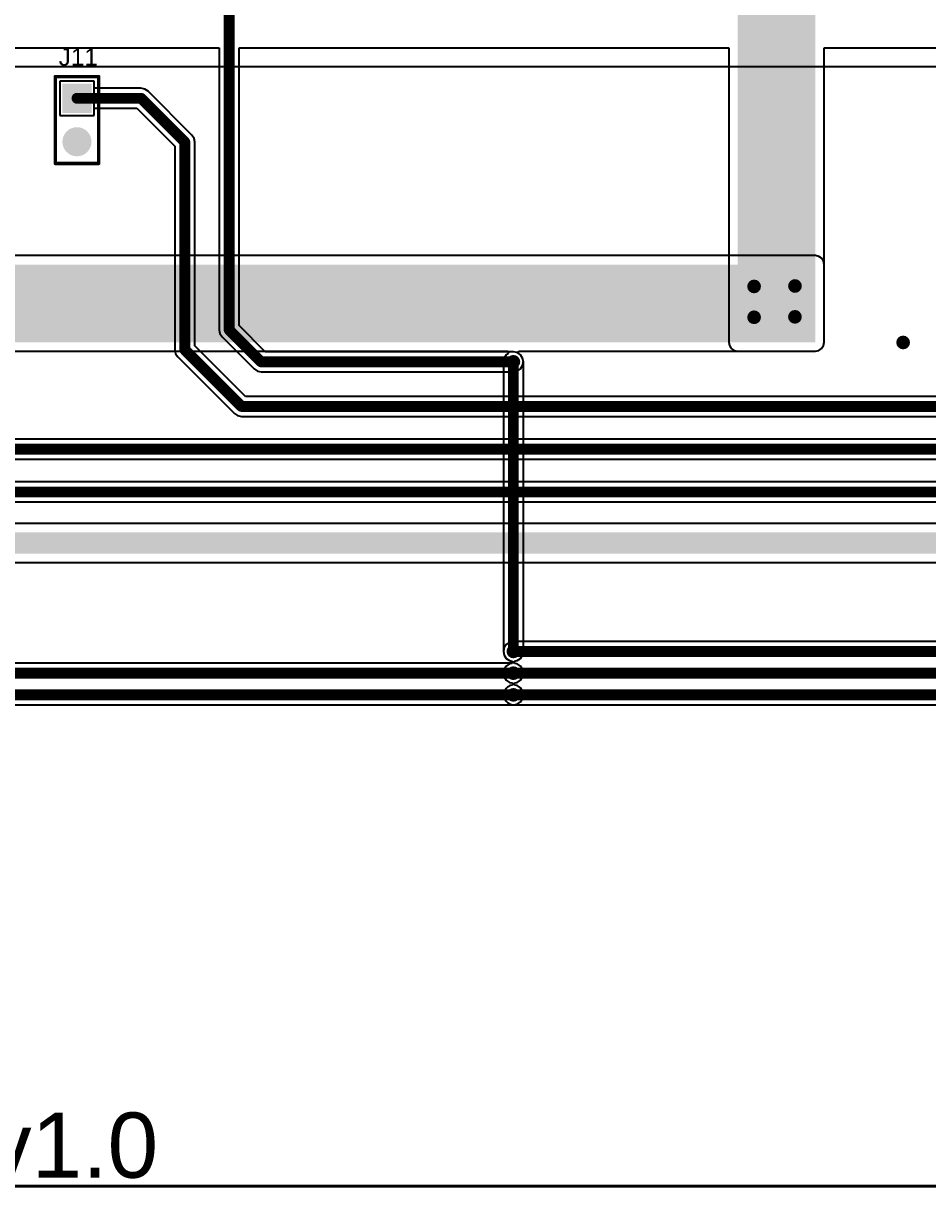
# Model space of a CAD drawing. Header units: millimetres. Extents: x -9 to 259, y -9 to 194.
# Drawn here: x 155.4 to 208.3, y -9.2 to 58.8 of the extents above; entities that cross this region are included whole.
import ezdxf

# ---------------------------------------------------------------- set-up
doc = ezdxf.new("R2010")
doc.units = ezdxf.units.MM
for name, color, linetype in [('BottomLayer', 5, 'Continuous'), ('BottomSolder', 6, 'Continuous'), ('MultiLayer', 9, 'Continuous'), ('PadHoleLayer', 156, 'Continuous'), ('TopLayer', 1, 'Continuous'), ('TopOverlay', 2, 'Continuous'), ('TopSolder', 216, 'Continuous'), ('ViaHoleLayer', 16, 'Continuous')]:
    doc.layers.add(name, color=color, linetype=linetype)
doc.styles.add('Arial', font='', dxfattribs={"height": 0.2})
doc.styles.get('Arial').set_extended_font_data('Arial')

# ---------------------------------------------------------------- blocks, each defined once
blk = doc.blocks.new('HDR1X2__F_______24')
at = {"layer": 'BottomLayer'}
blk.add_hatch(color=5, dxfattribs=at).paths.add_polyline_path([(-2.01999977, 0.74999977), (-0.52000023, 0.74999977), (-0.52000023, -0.74999977), (-2.01999977, -0.74999977)])
h = blk.add_hatch(color=5, dxfattribs=at)
edge = h.paths.add_edge_path()
edge.add_arc((1.27, 0), 0.7499985, 0, 360)
at = {"layer": 'BottomSolder'}
blk.add_hatch(color=6, dxfattribs=at).paths.add_polyline_path([(-2.12159977, 0.85159977), (-0.41840023, 0.85159977), (-0.41840023, -0.85159977), (-2.12159977, -0.85159977)])
h = blk.add_hatch(color=6, dxfattribs=at)
edge = h.paths.add_edge_path()
edge.add_arc((1.27, 0), 0.8515985, 0, 360)
at = {"layer": 'MultiLayer'}
blk.add_hatch(color=9, dxfattribs=at).paths.add_polyline_path([(-2.01999977, 0.74999977), (-0.52000023, 0.74999977), (-0.52000023, -0.74999977), (-2.01999977, -0.74999977)])
h = blk.add_hatch(color=9, dxfattribs=at)
edge = h.paths.add_edge_path()
edge.add_arc((1.27, 0), 0.7499985, 0, 360)
at = {"layer": 'PadHoleLayer'}
h = blk.add_hatch(color=156, dxfattribs=at)
edge = h.paths.add_edge_path()
edge.add_arc((-1.27, 0), 0.4499991, 0, 360)
h = blk.add_hatch(color=156, dxfattribs=at)
edge = h.paths.add_edge_path()
edge.add_arc((1.27, 0), 0.4499991, 0, 360)
at = {"layer": 'TopLayer'}
blk.add_hatch(color=1, dxfattribs=at).paths.add_polyline_path([(-2.01999977, 0.74999977), (-0.52000023, 0.74999977), (-0.52000023, -0.74999977), (-2.01999977, -0.74999977)])
h = blk.add_hatch(color=1, dxfattribs=at)
edge = h.paths.add_edge_path()
edge.add_arc((1.27, 0), 0.7499985, 0, 360)
at = {"layer": 'TopSolder'}
blk.add_hatch(color=216, dxfattribs=at).paths.add_polyline_path([(-2.12159977, 0.85159977), (-0.41840023, 0.85159977), (-0.41840023, -0.85159977), (-2.12159977, -0.85159977)])
h = blk.add_hatch(color=216, dxfattribs=at)
edge = h.paths.add_edge_path()
edge.add_arc((1.27, 0), 0.8515985, 0, 360)
at = {"layer": 'TopOverlay', "const_width": 0.1999996}
for points in [[(2.54, 1.27), (-2.54, 1.27)], [(-2.54, -1.27), (-2.54, 1.27)], [(2.54, -1.27), (2.54, 1.27)], [(2.54, -1.27), (-2.54, -1.27)]]:
    blk.add_lwpolyline(points, dxfattribs=at)
at = {"layer": 'TopOverlay', "const_width": 0.0999998}
for points in [[(-2.5899999, 1.27, 1), (-2.4900001, 1.27, 1)], [(-2.5899999, 1.27, 1), (-2.4900001, 1.27, 1)], [(2.4900001, 1.27, 1), (2.5899999, 1.27, 1)], [(2.4900001, 1.27, 1), (2.5899999, 1.27, 1)], [(-2.5899999, -1.27, 1), (-2.4900001, -1.27, 1)], [(-2.5899999, -1.27, 1), (-2.4900001, -1.27, 1)], [(2.4900001, -1.27, 1), (2.5899999, -1.27, 1)], [(2.4900001, -1.27, 1), (2.5899999, -1.27, 1)]]:
    blk.add_lwpolyline(points, format="xyb", close=True, dxfattribs=at)

msp = doc.modelspace()

# ---------------------------------------------------------------- hatches: boundary and pattern name
at = {"layer": 'BottomLayer'}
msp.add_hatch(color=5, dxfattribs=at).paths.add_polyline_path([(201.72680508, 44.66393911999999), (27.38120508, 44.66393911999999), (27.38120508, 40.1207732), (201.72680508, 40.1207732)])
h = msp.add_hatch(color=5, dxfattribs=at)
edge = h.paths.add_edge_path()
edge.add_arc((198.1454, 43.3832), 0.2999994, 0, 360)
h = msp.add_hatch(color=5, dxfattribs=at)
edge = h.paths.add_edge_path()
edge.add_arc((200.533, 43.4086), 0.2999994, 0, 360)
h = msp.add_hatch(color=5, dxfattribs=at)
edge = h.paths.add_edge_path()
edge.add_arc((198.1454, 41.5798), 0.2999994, 0, 360)
h = msp.add_hatch(color=5, dxfattribs=at)
edge = h.paths.add_edge_path()
edge.add_arc((200.533, 41.6052), 0.2999994, 0, 360)
h = msp.add_hatch(color=5, dxfattribs=at)
edge = h.paths.add_edge_path()
edge.add_arc((206.8576, 40.1066), 0.2999994, 0, 360)
h = msp.add_hatch(color=5, dxfattribs=at)
edge = h.paths.add_edge_path()
edge.add_arc((184.07381016, 38.9751824), 0.2999994, 0, 360)
h = msp.add_hatch(color=5, dxfattribs=at)
edge = h.paths.add_edge_path()
edge.add_arc((184.0738, 22.04715174), 0.2999994, 0, 360)
h = msp.add_hatch(color=5, dxfattribs=at)
edge = h.paths.add_edge_path()
edge.add_arc((184.0738, 20.77715174), 0.2999994, 0, 360)
h = msp.add_hatch(color=5, dxfattribs=at)
edge = h.paths.add_edge_path()
edge.add_arc((184.0738, 19.50715174), 0.2999994, 0, 360)
at = {"layer": 'BottomSolder'}
h = msp.add_hatch(color=6, dxfattribs=at)
edge = h.paths.add_edge_path()
edge.add_arc((198.1454, 43.3832), 0.4015993999999999, 0, 360)
h = msp.add_hatch(color=6, dxfattribs=at)
edge = h.paths.add_edge_path()
edge.add_arc((200.533, 43.4086), 0.4015993999999999, 0, 360)
h = msp.add_hatch(color=6, dxfattribs=at)
edge = h.paths.add_edge_path()
edge.add_arc((198.1454, 41.5798), 0.4015993999999999, 0, 360)
h = msp.add_hatch(color=6, dxfattribs=at)
edge = h.paths.add_edge_path()
edge.add_arc((200.533, 41.6052), 0.4015993999999999, 0, 360)
h = msp.add_hatch(color=6, dxfattribs=at)
edge = h.paths.add_edge_path()
edge.add_arc((206.8576, 40.1066), 0.4015993999999999, 0, 360)
h = msp.add_hatch(color=6, dxfattribs=at)
edge = h.paths.add_edge_path()
edge.add_arc((184.07381016, 38.9751824), 0.4015993999999999, 0, 360)
h = msp.add_hatch(color=6, dxfattribs=at)
edge = h.paths.add_edge_path()
edge.add_arc((184.0738, 22.04715174), 0.4015993999999999, 0, 360)
h = msp.add_hatch(color=6, dxfattribs=at)
edge = h.paths.add_edge_path()
edge.add_arc((184.0738, 20.77715174), 0.4015993999999999, 0, 360)
h = msp.add_hatch(color=6, dxfattribs=at)
edge = h.paths.add_edge_path()
edge.add_arc((184.0738, 19.50715174), 0.4015993999999999, 0, 360)
at = {"layer": 'TopLayer'}
for points in [[(197.18015174, 125.857), (197.18015174, 40.1207732), (201.72331766, 40.1207732), (201.72331766, 125.857)], [(233.6454052, 29.00675428), (29.43860507999999, 29.00675428), (29.43860507999999, 27.76215428), (233.6454052, 27.76215428)]]:
    msp.add_hatch(color=1, dxfattribs=at).paths.add_polyline_path(points)
h = msp.add_hatch(color=1, dxfattribs=at)
edge = h.paths.add_edge_path()
edge.add_arc((198.1454, 43.3832), 0.2999994, 0, 360)
h = msp.add_hatch(color=1, dxfattribs=at)
edge = h.paths.add_edge_path()
edge.add_arc((200.533, 43.4086), 0.2999994, 0, 360)
h = msp.add_hatch(color=1, dxfattribs=at)
edge = h.paths.add_edge_path()
edge.add_arc((198.1454, 41.5798), 0.2999994, 0, 360)
h = msp.add_hatch(color=1, dxfattribs=at)
edge = h.paths.add_edge_path()
edge.add_arc((200.533, 41.6052), 0.2999994, 0, 360)
h = msp.add_hatch(color=1, dxfattribs=at)
edge = h.paths.add_edge_path()
edge.add_arc((206.8576, 40.1066), 0.2999994, 0, 360)
h = msp.add_hatch(color=1, dxfattribs=at)
edge = h.paths.add_edge_path()
edge.add_arc((184.07381016, 38.9751824), 0.2999994, 0, 360)
h = msp.add_hatch(color=1, dxfattribs=at)
edge = h.paths.add_edge_path()
edge.add_arc((184.0738, 22.04715174), 0.2999994, 0, 360)
h = msp.add_hatch(color=1, dxfattribs=at)
edge = h.paths.add_edge_path()
edge.add_arc((184.0738, 20.77715174), 0.2999994, 0, 360)
h = msp.add_hatch(color=1, dxfattribs=at)
edge = h.paths.add_edge_path()
edge.add_arc((184.0738, 19.50715174), 0.2999994, 0, 360)
at = {"layer": 'TopSolder'}
h = msp.add_hatch(color=216, dxfattribs=at)
edge = h.paths.add_edge_path()
edge.add_arc((198.1454, 43.3832), 0.4015993999999999, 0, 360)
h = msp.add_hatch(color=216, dxfattribs=at)
edge = h.paths.add_edge_path()
edge.add_arc((200.533, 43.4086), 0.4015993999999999, 0, 360)
h = msp.add_hatch(color=216, dxfattribs=at)
edge = h.paths.add_edge_path()
edge.add_arc((198.1454, 41.5798), 0.4015993999999999, 0, 360)
h = msp.add_hatch(color=216, dxfattribs=at)
edge = h.paths.add_edge_path()
edge.add_arc((200.533, 41.6052), 0.4015993999999999, 0, 360)
h = msp.add_hatch(color=216, dxfattribs=at)
edge = h.paths.add_edge_path()
edge.add_arc((206.8576, 40.1066), 0.4015993999999999, 0, 360)
h = msp.add_hatch(color=216, dxfattribs=at)
edge = h.paths.add_edge_path()
edge.add_arc((184.07381016, 38.9751824), 0.4015993999999999, 0, 360)
h = msp.add_hatch(color=216, dxfattribs=at)
edge = h.paths.add_edge_path()
edge.add_arc((184.0738, 22.04715174), 0.4015993999999999, 0, 360)
h = msp.add_hatch(color=216, dxfattribs=at)
edge = h.paths.add_edge_path()
edge.add_arc((184.0738, 20.77715174), 0.4015993999999999, 0, 360)
h = msp.add_hatch(color=216, dxfattribs=at)
edge = h.paths.add_edge_path()
edge.add_arc((184.0738, 19.50715174), 0.4015993999999999, 0, 360)
at = {"layer": 'ViaHoleLayer'}
h = msp.add_hatch(color=16, dxfattribs=at)
edge = h.paths.add_edge_path()
edge.add_arc((198.1454, 43.3832), 0.1499997, 0, 360)
h = msp.add_hatch(color=16, dxfattribs=at)
edge = h.paths.add_edge_path()
edge.add_arc((200.533, 43.4086), 0.1499997, 0, 360)
h = msp.add_hatch(color=16, dxfattribs=at)
edge = h.paths.add_edge_path()
edge.add_arc((198.1454, 41.5798), 0.1499997, 0, 360)
h = msp.add_hatch(color=16, dxfattribs=at)
edge = h.paths.add_edge_path()
edge.add_arc((200.533, 41.6052), 0.1499997, 0, 360)
h = msp.add_hatch(color=16, dxfattribs=at)
edge = h.paths.add_edge_path()
edge.add_arc((206.8576, 40.1066), 0.1499997, 0, 360)
h = msp.add_hatch(color=16, dxfattribs=at)
edge = h.paths.add_edge_path()
edge.add_arc((184.07381016, 38.9751824), 0.1499997, 0, 360)
h = msp.add_hatch(color=16, dxfattribs=at)
edge = h.paths.add_edge_path()
edge.add_arc((184.0738, 22.04715174), 0.1499997, 0, 360)
h = msp.add_hatch(color=16, dxfattribs=at)
edge = h.paths.add_edge_path()
edge.add_arc((184.0738, 20.77715174), 0.1499997, 0, 360)
h = msp.add_hatch(color=16, dxfattribs=at)
edge = h.paths.add_edge_path()
edge.add_arc((184.0738, 19.50715174), 0.1499997, 0, 360)

# ---------------------------------------------------------------- linework, layer by layer
at = {"layer": 'BottomLayer'}
for p, q in [((-9.22022032, 56.2356), (238.03383686, 56.2356)), ((159.56766918, 55.38539088), (157.55967218, 55.38539088)), ((157.55967218, 55.38539088), (157.55967218, 53.37739387999999)), ((159.56766918, 53.37739387999999), (159.56766918, 55.38539088)), ((157.55967218, 53.37739387999999), (159.56766918, 53.37739387999999)), ((201.72680508, 45.18189084), (27.38120508, 45.18189084)), ((201.92501652, 45.14246496), (201.72680508, 45.18189084)), ((202.09305276, 45.0301868), (201.92501652, 45.14246496)), ((202.20533092, 44.86215056), (202.09305276, 45.0301868)), ((202.2447568, 44.66393911999999), (202.20533092, 44.86215056)), ((202.2447568, 40.12077066), (202.2447568, 44.66393911999999)), ((27.38120508, 39.60281894), (183.75586566, 39.60281894)), ((183.79439238, 39.47581894), (183.66178152, 39.38721104)), ((183.75586566, 39.60281894), (183.79439238, 39.47581894)), ((184.35322794, 39.47581894), (184.39175466, 39.60281894)), ((184.4858388, 39.38721104), (184.35322794, 39.47581894)), ((184.39175466, 39.60281894), (201.72680508, 39.60281894)), ((201.72680508, 39.60281894), (201.92501652, 39.64224481999999)), ((201.92501652, 39.64224481999999), (202.09305276, 39.75452298)), ((202.09305276, 39.75452298), (202.20533092, 39.92255922)), ((202.20533092, 39.92255922), (202.2447568, 40.12077066)), ((183.53546986, 39.19817154), (183.49111384, 38.9751824)), ((183.49111384, 38.9751824), (183.49111384, 22.04720254)), ((183.66178152, 39.38721104), (183.53546986, 39.19817154)), ((184.61215046, 39.19817154), (184.4858388, 39.38721104)), ((184.65650648, 38.9751824), (184.61215046, 39.19817154)), ((184.65650648, 22.0471619), (184.65650648, 38.9751824)), ((183.49111384, 22.04720254), (183.49110368, 22.04715174)), ((183.49110368, 22.04715174), (183.5354597, 21.82416514)), ((183.5354597, 21.82416514), (183.66177136, 21.6351231)), ((184.4858388, 21.63513326), (184.612153, 21.8241753)), ((184.612153, 21.8241753), (184.65650648, 22.0471619)), ((183.9487177, 21.35984806), (133.00721176, 21.35984806)), ((183.66177136, 21.6351231), (183.8508134, 21.50881144)), ((183.8508134, 21.50881144), (183.9612272, 21.48684806)), ((183.9612272, 21.48684806), (183.9487177, 21.35984806)), ((184.13634242, 21.47689634), (184.2967866, 21.50881144)), ((184.13634242, 21.34740714), (184.13634242, 21.47689634)), ((184.29678914, 21.31549204), (184.13634242, 21.34740714)), ((184.2967866, 21.50881144), (184.48582864, 21.6351231)), ((184.48582864, 21.18918038), (184.29678914, 21.31549204)), ((184.48582864, 21.6351231), (184.4858388, 21.63513326)), ((184.6121403, 21.00014088), (184.48582864, 21.18918038)), ((184.48582864, 20.3651231), (184.6121403, 20.5541626)), ((184.65649632, 20.77715174), (184.6121403, 21.00014088)), ((184.6121403, 20.5541626), (184.65649632, 20.77715174)), ((184.13634242, 20.20689634), (184.29678914, 20.23881144)), ((184.13634242, 20.07740714), (184.13634242, 20.20689634)), ((184.29678914, 20.04549204), (184.13634242, 20.07740714)), ((184.29678914, 20.23881144), (184.48582864, 20.3651231)), ((184.48582864, 19.91918038), (184.29678914, 20.04549204)), ((184.6121403, 19.73014088), (184.48582864, 19.91918038)), ((184.65649632, 19.50715174), (184.6121403, 19.73014088)), ((184.29678914, 18.96881144), (184.48582864, 19.0951231)), ((184.48582864, 19.0951231), (184.6121403, 19.2841626)), ((184.6121403, 19.2841626), (184.65649632, 19.50715174)), ((74.62524826, 18.92445542), (184.0738, 18.92445542)), ((184.0738, 18.92445542), (184.29678914, 18.96881144)), ((258.191, -9.194792379999999), (-9.22018476, -9.1948127))]:
    msp.add_line(p, q, dxfattribs=at)
at = {"layer": 'BottomLayer', "const_width": 0.635}
for points in [[(184.07381016, 22.0471619), (184.07381016, 38.9751824)], [(184.0738, 22.04715174), (184.07381016, 22.0471619)], [(132.7658508, 20.77715174), (184.0738, 20.77715174)], [(74.62524826, 19.50715174), (184.0738, 19.50715174)]]:
    msp.add_lwpolyline(points, dxfattribs=at)
at = {"layer": 'BottomLayer', "const_width": 0.3175}
for points in [[(183.91506016, 38.9751824, 1), (184.23256016, 38.9751824, 1)], [(183.91505, 22.04715174, 1), (184.23255, 22.04715174, 1)], [(183.91506016, 22.0471619, 1), (184.23256016, 22.0471619, 1)], [(183.91506016, 22.0471619, 1), (184.23256016, 22.0471619, 1)], [(183.91505, 20.77715174, 1), (184.23255, 20.77715174, 1)], [(183.91505, 19.50715174, 1), (184.23255, 19.50715174, 1)]]:
    msp.add_lwpolyline(points, format="xyb", close=True, dxfattribs=at)
at = {"layer": 'TopLayer'}
for p, q in [((148.24939362, 57.32675098), (166.8736947, 57.32675098)), ((166.8736947, 57.32675098), (166.8736947, 40.84900897999999)), ((168.03908734, 41.09036994), (168.03908734, 57.32675098)), ((168.03908734, 57.32675098), (196.66220002, 57.32675098)), ((196.66220002, 57.32675098), (196.66220002, 40.12077066)), ((202.24127192, 40.12077066), (202.24127192, 57.32675098)), ((202.24127192, 57.32675098), (221.03230368, 57.32675098)), ((159.56766918, 55.38539088), (157.55967218, 55.38539088)), ((157.55967218, 55.38539088), (157.55967218, 53.37739387999999)), ((159.56766918, 54.96408869999999), (159.56766918, 55.38539088)), ((162.30600762, 54.96408869999999), (159.56766918, 54.96408869999999)), ((162.52899676, 54.91973268), (162.30600762, 54.96408869999999)), ((162.71803626, 54.79342101999999), (162.52899676, 54.91973268)), ((165.28342864, 52.22802864000001), (162.71803626, 54.79342101999999)), ((159.56766918, 53.37739387999999), (159.56766918, 53.79869605999999)), ((159.56766918, 53.79869605999999), (162.06464666, 53.79869605999999)), ((162.06464666, 53.79869605999999), (164.28870368, 51.57463903999999)), ((157.55967218, 53.37739387999999), (159.56766918, 53.37739387999999)), ((165.4097403, 52.03898914), (165.28342864, 52.22802864000001)), ((165.45409632, 51.816), (165.4097403, 52.03898914)), ((165.45409632, 39.91616096), (165.45409632, 51.816)), ((164.28870368, 51.57463903999999), (164.28870368, 39.6748)), ((166.8736947, 40.84900897999999), (166.91805072, 40.62601984)), ((169.57157856, 39.55787872), (168.03908734, 41.09036994)), ((166.91805072, 40.62601984), (167.04436238, 40.43698034)), ((167.04436238, 40.43698034), (168.91818896, 38.56315376)), ((164.28870368, 39.6748), (164.3330597, 39.45181085999999)), ((164.3330597, 39.45181085999999), (164.45937136, 39.26277136)), ((168.41862176, 36.95163552), (165.45409632, 39.91616096)), ((184.0738, 39.55787872), (169.57157856, 39.55787872)), ((184.0738127, 39.55788126), (184.0738, 39.55787872)), ((184.2967993, 39.51352524), (184.0738127, 39.55788126)), ((184.48584134, 39.38721358), (184.2967993, 39.51352524)), ((196.66220002, 40.12077066), (196.7016259, 39.92255922)), ((196.7016259, 39.92255922), (196.81390406, 39.75452298)), ((196.81390406, 39.75452298), (196.9819403, 39.64224481999999)), ((196.9819403, 39.64224481999999), (197.18015174, 39.60281894)), ((197.18015174, 39.60281894), (201.7233202, 39.60281894)), ((201.7233202, 39.60281894), (201.92153164, 39.64224481999999)), ((201.92153164, 39.64224481999999), (202.08956788, 39.75452298)), ((202.08956788, 39.75452298), (202.20184604, 39.92255922)), ((202.20184604, 39.92255922), (202.24127192, 40.12077066)), ((164.45937136, 39.26277136), (167.76523216, 35.95691056)), ((184.612153, 39.19817154), (184.48584134, 39.38721358)), ((184.65650902, 38.97518494), (184.612153, 39.19817154)), ((184.612153, 38.75219834), (184.65650902, 38.97518494)), ((168.91818896, 38.56315376), (169.107231, 38.43683956)), ((169.107231, 38.43683956), (169.3302176, 38.39248608)), ((169.3302176, 38.39248608), (184.07381016, 38.39248608)), ((184.07381016, 38.39248608), (184.2967993, 38.4368421)), ((184.2967993, 38.4368421), (184.4858388, 38.56315376)), ((184.4858388, 38.56315376), (184.612153, 38.75219834)), ((253.40027552, 36.95163552), (168.41862176, 36.95163552)), ((167.76523216, 35.95691056), (167.95427166, 35.8305989)), ((167.95427166, 35.8305989), (168.1772608, 35.78624288)), ((168.1772608, 35.78624288), (253.40027552, 35.78624288)), ((253.40027552, 34.45163544), (110.21262184, 34.45163544)), ((109.97126088, 33.2862428), (253.40027552, 33.2862428)), ((253.25011326, 31.95163536), (52.49878501999999, 31.95163536)), ((52.25742405999999, 30.78624272), (253.25011326, 30.78624272)), ((233.6454052, 29.524706), (32.46767954, 29.524706)), ((29.43860507999999, 27.24420002), (231.8556069, 27.24420002)), ((183.66177136, 22.45918038), (183.5354597, 22.27014088)), ((183.85081086, 22.58549204), (183.66177136, 22.45918038)), ((184.0738, 22.62984806), (183.85081086, 22.58549204)), ((229.31316342, 22.62984806), (184.0738, 22.62984806)), ((183.5354597, 22.27014088), (183.49110368, 22.04715174)), ((183.49110368, 22.04715174), (183.5354597, 21.8241626)), ((183.5354597, 21.8241626), (183.66177136, 21.6351231)), ((183.66177136, 21.18918038), (183.5354597, 21.00014088)), ((183.66177136, 21.6351231), (183.85081086, 21.50881144)), ((183.85081086, 21.31549204), (183.66177136, 21.18918038)), ((183.85081086, 21.50881144), (184.01125758, 21.47689634)), ((184.01125758, 21.34740714), (183.85081086, 21.31549204)), ((184.01125758, 21.47689634), (184.01125758, 21.34740714)), ((183.5354597, 21.00014088), (183.49110368, 20.77715174)), ((183.49110368, 20.77715174), (183.5354597, 20.5541626)), ((183.5354597, 20.5541626), (183.66177136, 20.3651231)), ((183.56081144, 19.73014088), (183.55553586, 19.70362582)), ((183.57583046, 19.75261988), (183.56081144, 19.73014088)), ((183.6041413, 19.8209662), (183.57583046, 19.75261988)), ((183.65645006, 19.87327496), (183.6041413, 19.8209662)), ((183.6871231, 19.91918038), (183.65645006, 19.87327496)), ((183.66177136, 20.3651231), (183.85081086, 20.23881144)), ((183.73302852, 19.94985342), (183.6871231, 19.91918038)), ((183.75998554, 19.97681044), (183.73302852, 19.94985342)), ((183.79520772, 19.9914002), (183.75998554, 19.97681044)), ((183.8761626, 20.04549204), (183.79520772, 19.9914002)), ((183.85081086, 20.23881144), (184.02393218, 20.20437412)), ((184.02393218, 20.07488492), (183.8761626, 20.04549204)), ((184.02393218, 20.20437412), (184.02393218, 20.07488492)), ((183.5198006, 19.52396908), (183.51645542, 19.50715174)), ((183.51645542, 19.50715174), (183.5198006, 19.4903344)), ((183.55553586, 19.70362582), (183.5198006, 19.61734964)), ((183.5198006, 19.61734964), (183.5198006, 19.52396908)), ((183.5198006, 19.4903344), (183.5198006, 19.39695384)), ((183.5198006, 19.39695384), (183.55553586, 19.31067766)), ((183.55553586, 19.31067766), (183.56081144, 19.2841626)), ((183.56081144, 19.2841626), (183.57583046, 19.2616836)), ((183.57583046, 19.2616836), (183.6041413, 19.19333728)), ((183.6041413, 19.19333728), (183.65645006, 19.14102852)), ((183.65645006, 19.14102852), (183.6871231, 19.0951231)), ((183.6871231, 19.0951231), (183.73302852, 19.06445006)), ((183.73302852, 19.06445006), (183.75998554, 19.03749304)), ((183.75998554, 19.03749304), (183.79520772, 19.02290328)), ((183.79520772, 19.02290328), (183.8761626, 18.96881144)), ((183.8761626, 18.96881144), (184.09915174, 18.92445542)), ((184.09915174, 18.92445542), (232.7834054, 18.92445542)), ((258.21639492, -9.24559238), (14.41175172, -9.24561016))]:
    msp.add_line(p, q, dxfattribs=at)
at = {"layer": 'TopLayer', "const_width": 0.635}
for points in [[(167.45639102, 40.84900897999999), (167.45639102, 123.66696628)], [(158.56367068, 54.38139238), (162.30600762, 54.38139238)], [(162.30600762, 54.38139238), (164.8714, 51.816)], [(164.8714, 39.6748), (164.8714, 51.816)], [(167.45639102, 40.84900897999999), (169.3302176, 38.9751824)], [(164.8714, 39.6748), (168.1772608, 36.3689392)], [(169.3302176, 38.9751824), (184.07381016, 38.9751824)], [(184.07381016, 38.9751824), (184.0738127, 38.97518494)], [(168.1772608, 36.3689392), (254.45411136, 36.3689392)], [(109.97126088, 33.86893911999999), (254.45411136, 33.86893911999999)], [(52.25742405999999, 31.36893904), (254.45411136, 31.36893904)], [(184.0738, 22.04715174), (232.7834054, 22.04715174)], [(184.0738, 20.77715174), (232.7834054, 20.77715174)], [(184.09915174, 19.50715174), (232.7834054, 19.50715174)]]:
    msp.add_lwpolyline(points, dxfattribs=at)
at = {"layer": 'TopLayer', "const_width": 0.3175}
for points in [[(158.40492068, 54.38139238, 1), (158.72242068, 54.38139238, 1)], [(162.14725762, 54.38139238, 1), (162.46475762, 54.38139238, 1)], [(162.14725762, 54.38139238, 1), (162.46475762, 54.38139238, 1)], [(164.71265, 51.816, 1), (165.03015, 51.816, 1)], [(164.71265, 51.816, 1), (165.03015, 51.816, 1)], [(167.29764102, 40.84900897999999, 1), (167.61514102, 40.84900897999999, 1)], [(167.29764102, 40.84900897999999, 1), (167.61514102, 40.84900897999999, 1)], [(164.71265, 39.6748, 1), (165.03015, 39.6748, 1)], [(164.71265, 39.6748, 1), (165.03015, 39.6748, 1)], [(169.1714676, 38.9751824, 1), (169.4889676, 38.9751824, 1)], [(169.1714676, 38.9751824, 1), (169.4889676, 38.9751824, 1)], [(183.91506016, 38.9751824, 1), (184.23256016, 38.9751824, 1)], [(183.91506016, 38.9751824, 1), (184.23256016, 38.9751824, 1)], [(183.9150627, 38.97518494, 1), (184.2325627, 38.97518494, 1)], [(168.0185108, 36.3689392, 1), (168.3360108, 36.3689392, 1)], [(168.0185108, 36.3689392, 1), (168.3360108, 36.3689392, 1)], [(183.91505, 22.04715174, 1), (184.23255, 22.04715174, 1)], [(183.91505, 20.77715174, 1), (184.23255, 20.77715174, 1)], [(183.94040174, 19.50715174, 1), (184.25790174, 19.50715174, 1)]]:
    msp.add_lwpolyline(points, format="xyb", close=True, dxfattribs=at)

# ---------------------------------------------------------------- block references
at = {"rotation": 270}
msp.add_blockref('HDR1X2__F_______24', (158.56367068, 53.11139237999999), dxfattribs=at)

# ---------------------------------------------------------------- texts
at = {"layer": 'TopOverlay', "style": 'Arial'}
msp.add_text('J11', height=1.016, dxfattribs=at).set_placement((157.49724152, 56.28655747999999))
msp.add_text('RELAY BOARD 10A - v1.0', height=3.81, rotation=360, dxfattribs=at).set_placement((99.71881249999998, -8.718674459999999))

doc.saveas('drawing.dxf')
